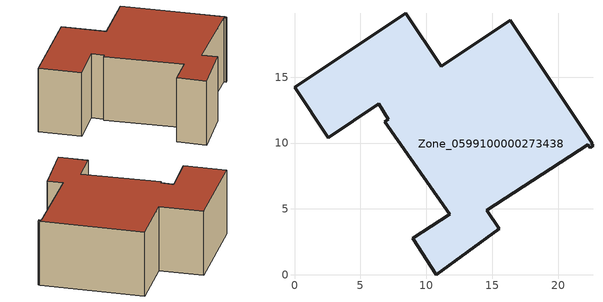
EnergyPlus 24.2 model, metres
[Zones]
Zone_0599100000273438
 floor ground (C_G): 22.5,10 22.64,9.8 22.43,9.66 22.26,9.88 14.58,4.92 15.54,3.51 10.74,0 8.98,2.77 11.79,4.62 6.85,11.63 7.1,11.8 6.38,12.99 2.57,10.39 0,14.24 8.45,19.86 11.14,15.83 16.36,19.31 22.6,9.98 z0
 wall outside (C_F): 11.79,4.62 8.98,2.77 10.74,0 15.54,3.51 14.58,4.92 22.26,9.88 22.43,9.66 22.64,9.8 22.5,10 22.6,9.98 16.36,19.31 11.14,15.83 8.45,19.86 0,14.24 2.57,10.39 6.38,12.99 7.1,11.8 6.85,11.63 11.79,4.62 z0:7.37
 roof outside (C_R): 6.85,11.63 11.79,4.62 8.98,2.77 10.74,0 15.54,3.51 14.58,4.92 22.26,9.88 22.43,9.66 22.64,9.8 22.5,10 22.6,9.98 16.36,19.31 11.14,15.83 8.45,19.86 0,14.24 2.57,10.39 6.38,12.99 7.1,11.8 z7.37
[BUILDING]
Pand.0599100000273438: North Axis=0; Terrain=City; Loads Convergence Tolerance Value=0.04; Temperature Convergence Tolerance Value=0.4; Solar Distribution=FullExterior; Maximum Number of Warmup Days=25; Minimum Number of Warmup Days=1
[Site:Location]
Rotterdam.The.Hague.AP_ZH_NLD Design_Conditions: Latitude=51.96; Longitude=4.45; Time Zone=1; Elevation=-4.5
[SITE:GROUNDTEMPERATURE:BUILDINGSURFACE]
18, 18, 18, 18, 18, 18, 18, 18, 18, 18, 18, 18
[MATERIAL] Thermal Absorptance=0.9; Solar Absorptance=0.7; Visible Absorptance=0.7
Name | Roughness | Thickness | Conductivity | Density | Specific Heat
G.D.1965 | MediumSmooth | 0.15 | 1 | 540 | 1210
F.D.1965 | Rough | 0.3 | 0.857143 | 1920 | 840
R.D.1965 | MediumRough | 0.2 | 0.08 | 1500 | 1000
[CONSTRUCTION]
C_G: G.D.1965
C_F: F.D.1965
C_R: R.D.1965
[ZONE]
Zone_0599100000273438: Type=1; Multiplier=1; Ceiling Height=Autocalculate; Volume=Autocalculate; Floor Area=autocalculate; Part of Total Floor Area=Yes
[ZONEINFILTRATION:DESIGNFLOWRATE]
Infil_Zone_0599100000273438: Zone or ZoneList or Space or SpaceList=Zone_0599100000273438; Schedule=AlwaysOn; Design Flow Rate Calculation Method=Flow/Area; Flow Rate per Floor Area=0.0042; Constant Term Coefficient=1; Temperature Term Coefficient=0; Velocity Term Coefficient=0; Velocity Squared Term Coefficient=0
[HVACTEMPLATE:ZONE:IDEALLOADSAIRSYSTEM]
Zone_0599100000273438: Maximum Heating Supply Air Temperature=50; Minimum Cooling Supply Air Temperature=13; Maximum Heating Supply Air Humidity Ratio=0.0156; Minimum Cooling Supply Air Humidity Ratio=0.0077; Heating Limit=NoLimit; Cooling Limit=NoLimit; Dehumidification Control Type=ConstantSensibleHeatRatio; Cooling Sensible Heat Ratio=0.7; Dehumidification Setpoint=60; Humidification Control Type=None; Humidification Setpoint=30; Outdoor Air Method=None; Outdoor Air Flow Rate per Person=0.00944; Outdoor Air Flow Rate per Zone Floor Area=0; Outdoor Air Flow Rate per Zone=0; Demand Controlled Ventilation Type=None; Outdoor Air Economizer Type=NoEconomizer; Heat Recovery Type=None; Sensible Heat Recovery Effectiveness=0.7; Latent Heat Recovery Effectiveness=0.65
[ZONECONTROL:THERMOSTAT]
ThermostatControl_Zone_0599100000273438: Zone or ZoneList=Zone_0599100000273438; Control Type Schedule=DualSetpointControlType; Control 1=Thermostat_Zone_0599100000273438; Temperature Difference Between Cutout And Setpoint=0
[THERMOSTATSETPOINT:DUALSETPOINT]
Thermostat_Zone_0599100000273438: Heating Setpoint Temperature Schedule=HeatingSetpoint_Zone_0599100000273438; Cooling Setpoint Temperature Schedule=CoolingSetpoint_Zone_0599100000273438
[SCHEDULE:COMPACT]
HeatingSetpoint_Zone_0599100000273438: Through: 12/31, For: AllDays, Until: 24:00, 21
CoolingSetpoint_Zone_0599100000273438: Through: 12/31, For: AllDays, Until: 24:00, 24
DualSetpointControlType: Through: 12/31, For: AllDays, Until: 24:00, 4
AlwaysOn: Through: 12/31, For: AllDays, Until: 24:00, 1
